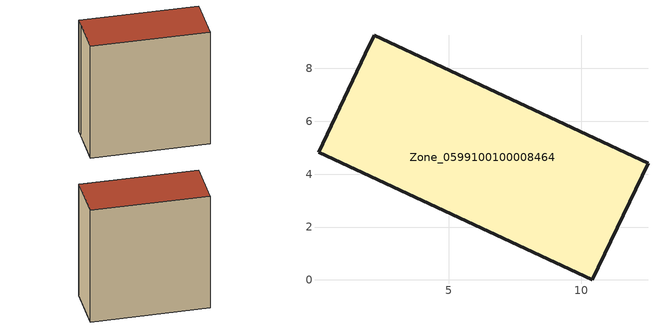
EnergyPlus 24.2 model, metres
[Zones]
Zone_0599100100008464
 floor ground (C_G): 12.53,4.41 10.42,0 0.07,4.83 1.84,8.56 2.18,9.26 z0
 wall outside (C_F): 10.42,0 12.53,4.41 2.18,9.26 1.84,8.56 0.07,4.83 10.42,0 z0:12.05
 roof outside (C_R): 1.84,8.56 0.07,4.83 10.42,0 12.53,4.41 2.18,9.26 z12.05
[BUILDING]
Pand.0599100100008464: North Axis=0; Terrain=City; Loads Convergence Tolerance Value=0.04; Temperature Convergence Tolerance Value=0.4; Solar Distribution=FullExterior; Maximum Number of Warmup Days=25; Minimum Number of Warmup Days=1
[Site:Location]
Rotterdam.The.Hague.AP_ZH_NLD Design_Conditions: Latitude=51.96; Longitude=4.45; Time Zone=1; Elevation=-4.5
[SITE:GROUNDTEMPERATURE:BUILDINGSURFACE]
18, 18, 18, 18, 18, 18, 18, 18, 18, 18, 18, 18
[MATERIAL] Thermal Absorptance=0.9; Solar Absorptance=0.7; Visible Absorptance=0.7
Name | Roughness | Thickness | Conductivity | Density | Specific Heat
G.TI.2015-2018 | MediumSmooth | 0.15 | 0.0428571 | 540 | 1210
F.TI.2015-2018 | Rough | 0.3 | 0.0666667 | 1920 | 840
R.TI.2015-2018 | MediumRough | 0.2 | 0.0333333 | 1500 | 1000
[CONSTRUCTION]
C_G: G.TI.2015-2018
C_F: F.TI.2015-2018
C_R: R.TI.2015-2018
[ZONE]
Zone_0599100100008464: Type=1; Multiplier=1; Ceiling Height=Autocalculate; Volume=Autocalculate; Floor Area=autocalculate; Part of Total Floor Area=Yes
[ZONEINFILTRATION:DESIGNFLOWRATE]
Infil_Zone_0599100100008464: Zone or ZoneList or Space or SpaceList=Zone_0599100100008464; Schedule=AlwaysOn; Design Flow Rate Calculation Method=Flow/Area; Flow Rate per Floor Area=0.0015; Constant Term Coefficient=1; Temperature Term Coefficient=0; Velocity Term Coefficient=0; Velocity Squared Term Coefficient=0
[HVACTEMPLATE:ZONE:IDEALLOADSAIRSYSTEM]
Zone_0599100100008464: Maximum Heating Supply Air Temperature=50; Minimum Cooling Supply Air Temperature=13; Maximum Heating Supply Air Humidity Ratio=0.0156; Minimum Cooling Supply Air Humidity Ratio=0.0077; Heating Limit=NoLimit; Cooling Limit=NoLimit; Dehumidification Control Type=ConstantSensibleHeatRatio; Cooling Sensible Heat Ratio=0.7; Dehumidification Setpoint=60; Humidification Control Type=None; Humidification Setpoint=30; Outdoor Air Method=None; Outdoor Air Flow Rate per Person=0.00944; Outdoor Air Flow Rate per Zone Floor Area=0; Outdoor Air Flow Rate per Zone=0; Demand Controlled Ventilation Type=None; Outdoor Air Economizer Type=NoEconomizer; Heat Recovery Type=None; Sensible Heat Recovery Effectiveness=0.7; Latent Heat Recovery Effectiveness=0.65
[ZONECONTROL:THERMOSTAT]
ThermostatControl_Zone_0599100100008464: Zone or ZoneList=Zone_0599100100008464; Control Type Schedule=DualSetpointControlType; Control 1=Thermostat_Zone_0599100100008464; Temperature Difference Between Cutout And Setpoint=0
[THERMOSTATSETPOINT:DUALSETPOINT]
Thermostat_Zone_0599100100008464: Heating Setpoint Temperature Schedule=HeatingSetpoint_Zone_0599100100008464; Cooling Setpoint Temperature Schedule=CoolingSetpoint_Zone_0599100100008464
[SCHEDULE:COMPACT]
HeatingSetpoint_Zone_0599100100008464: Through: 12/31, For: AllDays, Until: 24:00, 21
CoolingSetpoint_Zone_0599100100008464: Through: 12/31, For: AllDays, Until: 24:00, 24
DualSetpointControlType: Through: 12/31, For: AllDays, Until: 24:00, 4
AlwaysOn: Through: 12/31, For: AllDays, Until: 24:00, 1
